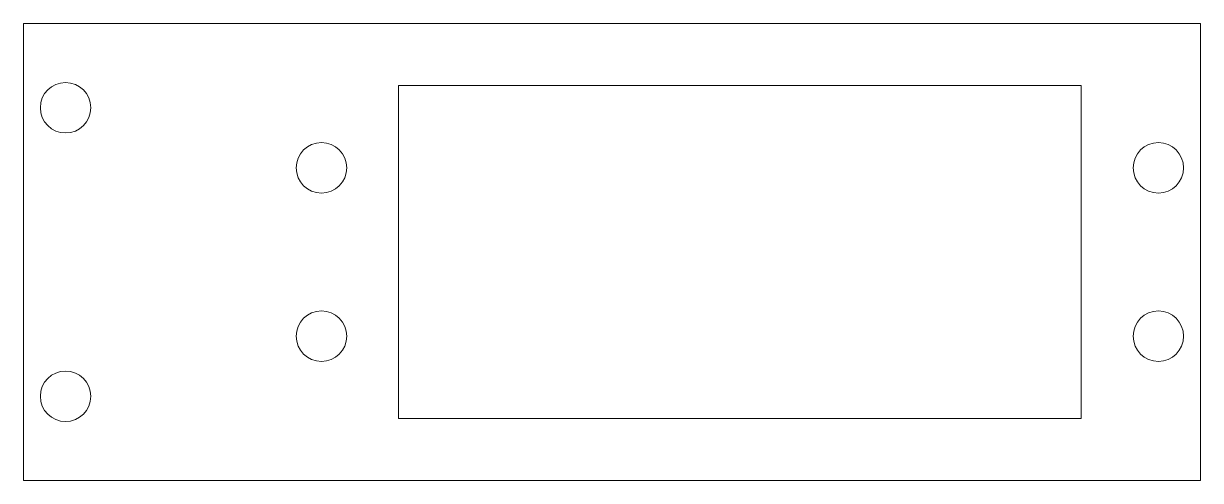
# Model space of a CAD drawing. Header units: millimetres. Extents: x -26.8 to 43.2, y -19.7 to 7.5.
import ezdxf

# ---------------------------------------------------------------- set-up
doc = ezdxf.new("R2010")
doc.units = ezdxf.units.MM

msp = doc.modelspace()

# ---------------------------------------------------------------- linework, layer by layer
at = {"color": 7, "linetype": 'Continuous', "lineweight": 15}
for p, q in [((-26.751, 7.463), (43.249, 7.463)), ((-26.751, -19.677), (-26.751, 7.463)), ((43.249, 7.463), (43.249, -19.677)), ((36.159, 3.793), (-4.441, 3.793)), ((-4.441, 3.793), (-4.441, -16.007)), ((36.159, -16.007), (36.159, 3.793)), ((-4.441, -16.007), (36.159, -16.007)), ((43.249, -19.677), (-26.751, -19.677))]:
    msp.add_line(p, q, dxfattribs=at)
for centre in [(-24.251, 2.463), (-9.031, -1.107), (40.749, -1.107), (-9.031, -11.107), (40.749, -11.107), (-24.251, -14.677)]:
    msp.add_circle(centre, 1.5, dxfattribs=at)

doc.saveas('drawing.dxf')
